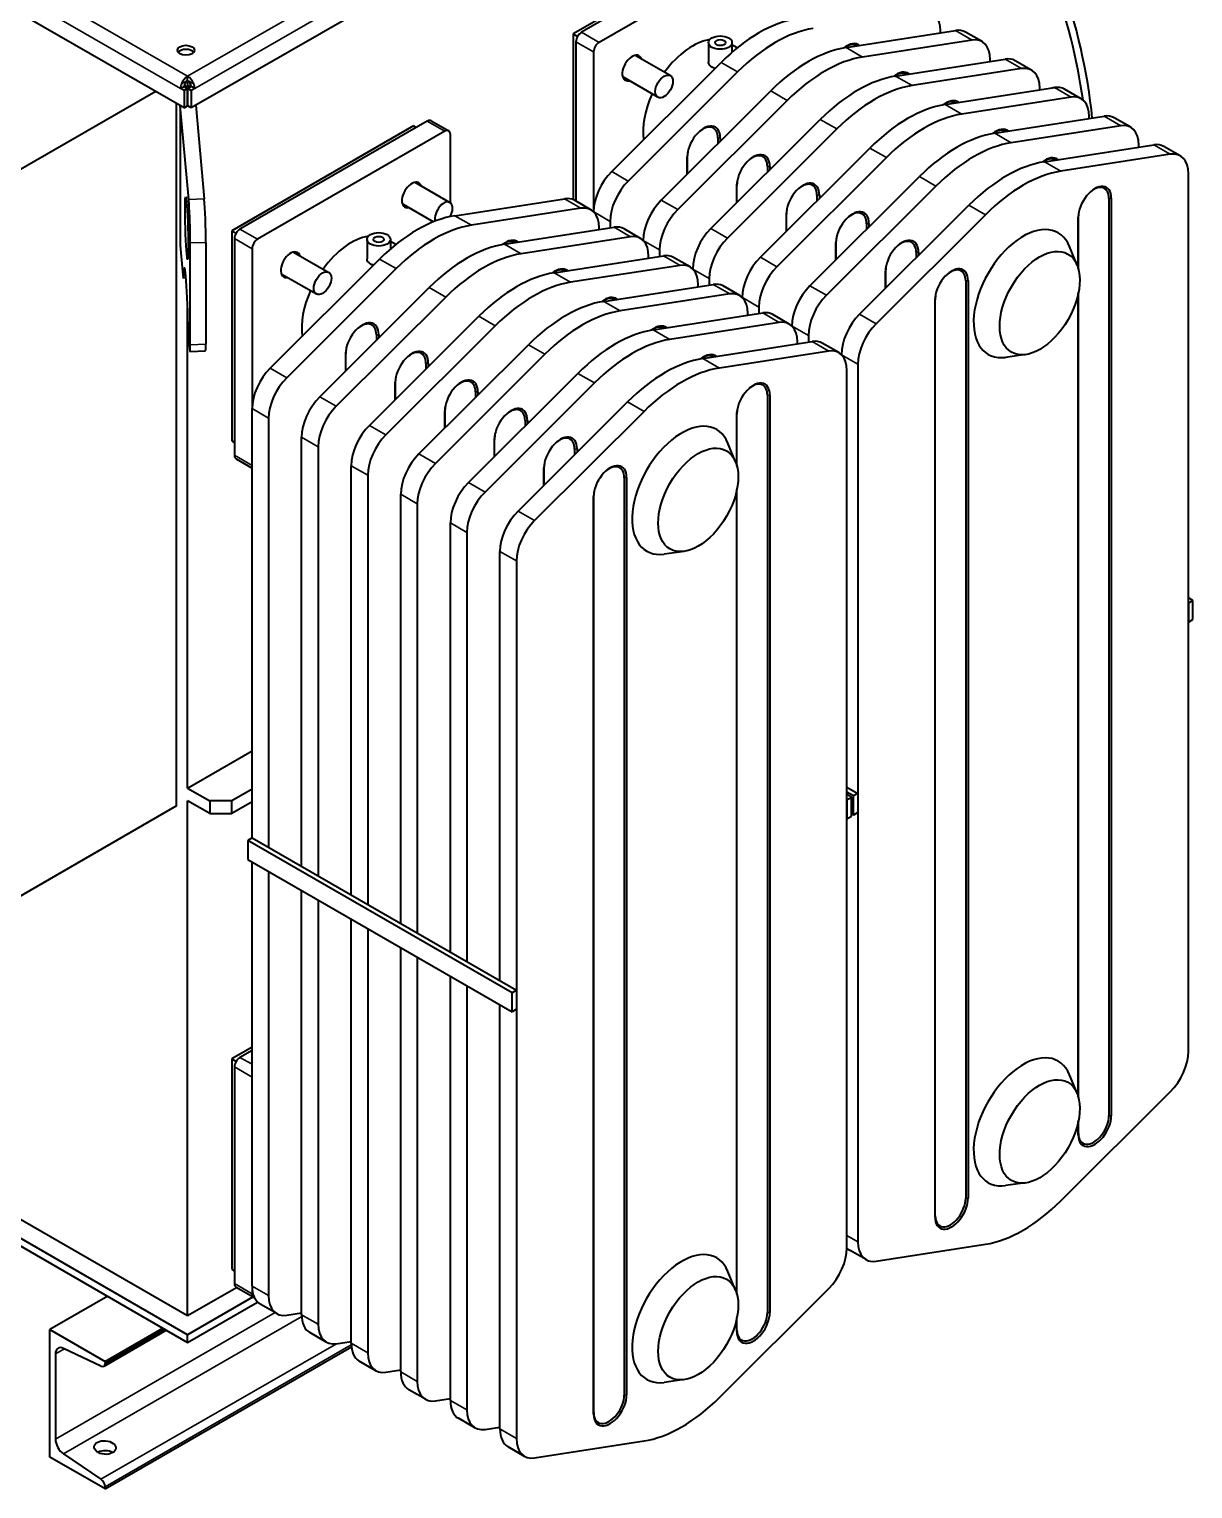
# Model space of a CAD drawing. Header units: millimetres. Extents: x 0 to 5945, y 0 to 4205.
# Drawn here: x 4743 to 5276, y 2625 to 3294 of the extents above; entities that cross this region are included whole.
import ezdxf

# ---------------------------------------------------------------- set-up
doc = ezdxf.new("R2010")
doc.units = ezdxf.units.MM
doc.header["$LTSCALE"] = 5
doc.layers.add('가시적인 것(ISO)', color=3, linetype='Continuous', lineweight=40)
doc.layers.add('가시적인 좁은 것(ISO)', color=3, linetype='Continuous', lineweight=35)

msp = doc.modelspace()

# ---------------------------------------------------------------- linework, layer by layer
at = {"layer": '가시적인 것(ISO)'}
for p, q in [((4813.666, 3258.246), (4459.709, 3462.077)), ((5140.653, 3444.625), (4817, 3258.246)), ((5075.447, 3340.108), (4992.11, 3292.117)), ((5081.761, 3342.307), (4995.898, 3292.861)), ((5089.842, 3337.653), (5003.979, 3288.208)), ((4992.11, 3292.117), (4994.106, 3290.968)), ((4992.11, 3292.117), (4992.11, 3216.162)), ((5117.218, 3285.897), (5167.397, 3293.677)), ((5160.553, 3292.616), (5160.553, 3293.468)), ((5179.565, 3288.583), (5171.989, 3292.946)), ((4993.372, 3288.487), (4993.372, 3215.475)), ((5054.18, 3288.14), (5054.18, 3279.197)), ((5064.894, 3288.14), (5064.894, 3283.7)), ((5067.307, 3285.719), (5064.894, 3287.109)), ((5174.973, 3289.314), (5124.794, 3281.534)), ((5001.454, 3283.834), (5001.454, 3210.609)), ((5009.762, 3229.078), (5059.94, 3279.09)), ((5036.63, 3273.012), (5020.507, 3282.296)), ((5139.946, 3272.808), (5190.125, 3280.588)), ((5183.281, 3279.527), (5183.281, 3280.38)), ((5202.294, 3275.495), (5194.718, 3279.857)), ((4815.333, 3270.82), (4815.333, 3272.688)), ((5030.927, 3263.108), (5014.804, 3272.392)), ((5067.516, 3274.727), (5017.338, 3224.715)), ((5197.701, 3276.225), (5147.523, 3268.446)), ((4800.739, 3265.69), (4720.379, 3219.414)), ((4812.1, 3267.09), (4813.717, 3268.02)), ((4813.666, 3266.188), (4812.1, 3267.09)), ((4815.282, 3267.119), (4813.666, 3266.188)), ((4813.666, 3266.188), (4813.666, 3258.246)), ((4813.717, 3268.02), (4815.282, 3267.119)), ((4815.333, 3267.783), (4813.801, 3268.666)), ((4815.333, 3267.783), (4813.801, 3268.666)), ((4815.232, 3270.761), (4815.333, 3270.703)), ((4815.282, 3259.177), (4815.282, 3267.119)), ((4815.282, 3265.477), (4815.333, 3265.448)), ((4815.333, 3270.703), (4815.434, 3270.761)), ((4815.333, 3270.703), (4815.333, 3267.783)), ((4816.865, 3268.666), (4815.333, 3267.783)), ((4816.865, 3268.666), (4815.333, 3267.783)), ((4815.333, 3267.783), (4815.333, 3265.448)), ((4815.333, 3265.448), (4815.383, 3265.477)), ((4815.333, 3259.518), (4815.333, 3265.448)), ((4815.383, 3267.119), (4816.949, 3268.02)), ((4815.383, 3267.119), (4817, 3266.188)), ((4815.383, 3259.177), (4815.383, 3267.119)), ((4818.565, 3267.09), (4816.949, 3268.02)), ((4818.565, 3267.09), (4817, 3266.188)), ((4817, 3266.188), (4817, 3258.246)), ((5032.49, 3215.989), (5082.669, 3266.001)), ((5162.675, 3259.72), (5212.853, 3267.5)), ((5206.009, 3266.439), (5206.009, 3267.291)), ((5225.022, 3262.406), (5217.446, 3266.769)), ((4810.282, 2938.327), (4810.282, 3260.195)), ((4811.933, 3259.244), (4811.933, 3195.181)), ((4815.817, 3216.285), (4811.95, 3259.234)), ((4813.666, 3258.246), (4815.282, 3259.177)), ((4815.333, 3259.518), (4815.282, 3259.516)), ((4815.383, 3259.519), (4815.333, 3259.518)), ((4817, 3258.246), (4815.383, 3259.177)), ((4819.083, 3259.446), (4822.95, 3216.498)), ((5090.245, 3261.638), (5040.066, 3211.626)), ((5220.43, 3263.137), (5170.251, 3255.357)), ((4925.187, 3252.142), (4839.324, 3202.697)), ((4926.969, 3252.317), (4935.05, 3247.663)), ((5055.219, 3202.901), (5105.397, 3252.913)), ((5185.403, 3246.632), (5235.582, 3254.411)), ((5228.738, 3253.35), (5228.738, 3254.203)), ((5247.751, 3249.318), (5240.175, 3253.681)), ((4918.874, 3249.943), (4835.536, 3201.953)), ((4933.268, 3247.488), (4847.405, 3198.043)), ((4918.874, 3249.943), (4920.122, 3249.225)), ((4935.794, 3214.724), (4935.794, 3246.023)), ((5058.43, 3244.4), (5058.43, 3241.843)), ((5059.537, 3244.456), (5059.537, 3242.947)), ((5112.973, 3248.55), (5062.795, 3198.538)), ((5243.158, 3250.049), (5192.979, 3242.269)), ((5077.947, 3189.812), (5128.126, 3239.824)), ((5208.132, 3233.543), (5258.31, 3241.323)), ((5251.466, 3240.262), (5251.466, 3241.114)), ((5270.479, 3236.229), (5262.903, 3240.592)), ((5044.385, 3227.845), (5044.385, 3235.73)), ((5044.482, 3227.941), (5044.482, 3236.367)), ((5081.159, 3231.311), (5081.159, 3228.755)), ((5082.266, 3231.367), (5082.266, 3229.858)), ((5135.702, 3235.462), (5085.523, 3185.45)), ((5265.886, 3236.96), (5215.708, 3229.18)), ((4919.492, 3224.125), (4935.615, 3214.841)), ((5100.676, 3176.724), (5150.854, 3226.736)), ((5274.195, 2825.89), (5274.195, 3228.026)), ((5067.113, 3214.756), (5067.113, 3222.642)), ((5067.21, 3214.853), (5067.21, 3223.279)), ((5103.887, 3218.223), (5103.887, 3215.666)), ((5104.994, 3218.279), (5104.994, 3216.77)), ((5158.43, 3222.373), (5108.252, 3172.361)), ((4913.789, 3214.221), (4928.03, 3206.021)), ((4937.916, 3208.82), (4988.095, 3216.6)), ((4995.671, 3212.238), (4945.492, 3204.458)), ((5000.263, 3211.507), (4992.687, 3215.87)), ((5123.404, 3163.636), (5173.583, 3213.647)), ((5237.732, 3216.769), (5237.732, 2796.316)), ((5238.839, 3216.824), (5238.839, 2796.372)), ((4935.794, 3208.43), (4935.794, 3208.544)), ((5009.03, 3206.212), (5009.03, 3203.234)), ((5089.842, 3201.668), (5089.842, 3209.553)), ((5089.939, 3201.764), (5089.939, 3210.191)), ((5126.616, 3205.134), (5126.616, 3202.578)), ((5127.723, 3205.19), (5127.723, 3203.681)), ((5181.159, 3209.285), (5130.98, 3159.273)), ((5223.687, 3184.644), (5223.687, 3208.099)), ((5223.784, 3184.282), (5223.784, 3208.736)), ((4835.536, 3201.953), (4837.532, 3200.803)), ((4835.536, 3201.953), (4835.536, 3105.599)), ((4836.799, 3198.322), (4836.799, 3099.049)), ((4897.607, 3197.975), (4897.607, 3189.033)), ((4908.321, 3197.975), (4908.321, 3193.535)), ((4960.644, 3195.732), (5010.823, 3203.512)), ((5018.399, 3199.149), (4968.221, 3191.369)), ((5003.979, 3202.451), (5003.979, 3203.303)), ((5022.992, 3198.418), (5015.416, 3202.781)), ((4811.933, 3195.181), (4813.151, 3181.658)), ((4816.557, 3149.673), (4816.557, 3196.39)), ((4823.69, 3196.603), (4823.69, 3149.886)), ((4844.88, 3193.669), (4844.88, 3120.41)), ((4863.934, 3192.131), (4880.056, 3182.847)), ((4910.734, 3195.554), (4908.321, 3196.944)), ((5031.758, 3193.123), (5031.758, 3190.145)), ((5112.57, 3188.579), (5112.57, 3196.465)), ((5112.667, 3188.676), (5112.667, 3197.102)), ((5149.344, 3192.046), (5149.344, 3189.49)), ((5150.451, 3192.102), (5150.451, 3190.593)), ((5223.149, 3186.218), (5219.657, 3194.742)), ((4853.188, 3138.913), (4903.367, 3188.925)), ((4910.943, 3184.562), (4860.764, 3134.55)), ((4983.373, 3182.644), (5033.551, 3190.424)), ((5041.128, 3186.061), (4990.949, 3178.281)), ((5026.707, 3189.362), (5026.707, 3190.215)), ((5045.72, 3185.33), (5038.144, 3189.693)), ((5135.396, 3175.587), (5135.396, 3184.014)), ((4814.577, 3180.394), (4813.364, 3180.358)), ((4858.231, 3182.228), (4874.353, 3172.943)), ((5006.101, 3169.555), (5056.28, 3177.335)), ((5054.487, 3180.035), (5054.487, 3177.057)), ((5135.299, 3175.491), (5135.299, 3183.376)), ((5172.072, 3178.958), (5172.072, 2758.505)), ((5173.179, 3179.013), (5173.179, 2758.561)), ((4875.917, 3125.825), (4926.095, 3175.836)), ((4933.671, 3171.474), (4883.493, 3121.462)), ((5063.856, 3172.972), (5013.677, 3165.192)), ((5049.436, 3176.274), (5049.436, 3177.126)), ((5068.449, 3172.241), (5060.872, 3176.604)), ((5158.124, 2750.472), (5158.124, 3170.925)), ((5223.687, 2805.068), (5223.687, 3173.225)), ((5223.784, 2804.707), (5223.784, 3173.698)), ((4815.333, 2946.514), (4815.333, 3166.469)), ((5028.83, 3156.467), (5079.008, 3164.247)), ((5072.164, 3163.186), (5072.164, 3164.038)), ((5077.215, 3166.947), (5077.215, 3163.969)), ((5158.027, 2749.835), (5158.027, 3170.288)), ((4898.645, 3112.736), (4948.824, 3162.748)), ((4956.4, 3158.385), (4906.221, 3108.373)), ((5086.584, 3159.884), (5036.406, 3152.104)), ((5091.177, 3159.153), (5083.601, 3163.516)), ((4815.894, 3151.194), (4816.187, 3147.941)), ((4901.857, 3154.235), (4901.857, 3151.678)), ((4902.964, 3154.291), (4902.964, 3152.782)), ((5051.558, 3143.378), (5101.737, 3151.158)), ((5094.893, 3150.097), (5094.893, 3150.95)), ((5099.943, 3153.858), (5099.943, 3150.88)), ((4816.4, 3146.641), (4823.533, 3146.854)), ((4887.811, 3137.68), (4887.811, 3145.565)), ((4887.908, 3137.776), (4887.908, 3146.203)), ((4921.373, 3099.648), (4971.552, 3149.66)), ((4979.128, 3145.297), (4928.95, 3095.285)), ((5109.313, 3146.795), (5059.134, 3139.016)), ((5113.905, 3146.065), (5106.329, 3150.427)), ((5199.508, 3145.166), (5190.383, 3143.907)), ((4924.585, 3141.147), (4924.585, 3138.59)), ((4925.692, 3141.202), (4925.692, 3139.693)), ((5117.621, 2735.725), (5117.621, 3137.861)), ((5122.672, 3140.77), (5122.672, 2738.633)), ((4910.54, 3124.591), (4910.54, 3132.477)), ((4910.637, 3124.688), (4910.637, 3133.114)), ((4944.102, 3086.559), (4994.28, 3136.571)), ((5001.857, 3132.208), (4951.678, 3082.196)), ((4947.314, 3128.058), (4947.314, 3125.502)), ((4948.421, 3128.114), (4948.421, 3126.605)), ((5081.159, 3126.604), (5081.159, 2706.151)), ((5082.266, 3126.66), (5082.266, 2706.207)), ((4844.88, 2923.722), (4844.88, 3120.41)), ((4933.268, 3111.503), (4933.268, 3119.388)), ((4933.365, 3111.6), (4933.365, 3120.026)), ((4966.83, 3073.471), (5017.009, 3123.483)), ((5024.585, 3119.12), (4974.406, 3069.108)), ((5067.113, 3094.479), (5067.113, 3117.934)), ((5067.21, 3094.117), (5067.21, 3118.572)), ((4852.456, 3116.047), (4852.456, 2919.359)), ((4970.042, 3114.97), (4970.042, 3112.413)), ((4971.149, 3115.025), (4971.149, 3113.517)), ((4835.536, 3105.599), (4836.799, 3104.872)), ((4867.608, 2910.633), (4867.608, 3107.322)), ((4955.997, 3098.415), (4955.997, 3106.3)), ((4956.094, 3098.511), (4956.094, 3106.937)), ((5066.575, 3096.053), (5063.083, 3104.577)), ((4837.542, 3097.408), (4844.88, 3093.182)), ((4875.184, 3102.959), (4875.184, 2906.27)), ((4992.77, 3101.881), (4992.77, 3099.325)), ((4993.877, 3101.937), (4993.877, 3100.428)), ((4890.337, 2897.545), (4890.337, 3094.233)), ((4978.725, 3085.326), (4978.725, 3093.211)), ((4978.822, 3085.423), (4978.822, 3093.849)), ((4897.913, 3089.87), (4897.913, 2893.182)), ((5015.499, 3088.793), (5015.499, 2668.34)), ((5016.606, 3088.849), (5016.606, 2668.396)), ((4913.065, 2884.456), (4913.065, 3081.145)), ((5001.454, 2659.67), (5001.454, 3080.123)), ((5001.55, 2660.308), (5001.55, 3080.76)), ((5067.113, 2714.903), (5067.113, 3083.061)), ((5067.21, 2714.542), (5067.21, 3083.534)), ((4920.641, 3076.782), (4920.641, 2880.093)), ((4935.794, 2871.368), (4935.794, 3068.056)), ((4943.37, 3063.693), (4943.37, 2867.005)), ((4958.522, 2858.279), (4958.522, 3054.968)), ((4966.098, 3050.605), (4966.098, 2648.469)), ((5042.935, 3055.001), (5033.809, 3053.742)), ((5276.215, 3032.501), (5274.195, 3033.664)), ((5274.195, 3031.338), (5276.215, 3032.501)), ((5274.195, 3031.338), (5274.195, 3022.578)), ((5276.215, 3023.742), (5276.215, 3032.501)), ((5274.195, 3022.578), (5276.215, 3023.742)), ((4815.333, 2946.514), (4844.88, 2963.529)), ((4815.333, 2946.514), (4825.434, 2940.697)), ((4844.88, 2946.078), (4835.536, 2940.697)), ((5117.621, 2946.99), (5122.672, 2944.081)), ((5120.652, 2942.918), (5117.621, 2944.663)), ((5119.641, 2942.336), (5117.621, 2943.5)), ((5122.672, 2944.081), (5120.652, 2942.918)), ((5122.672, 2944.081), (5122.672, 2935.322)), ((4810.282, 2938.327), (4720.379, 2886.555)), ((4825.434, 2934.857), (4815.333, 2940.674)), ((4815.333, 2704.754), (4815.333, 2940.674)), ((4835.536, 2940.697), (4825.434, 2940.697)), ((4825.434, 2940.697), (4825.434, 2934.857)), ((4835.536, 2934.857), (4835.536, 2940.697)), ((4844.88, 2940.238), (4835.536, 2934.857)), ((5117.621, 2941.173), (5119.641, 2942.336)), ((5117.621, 2941.173), (5117.621, 2932.413)), ((5119.641, 2933.577), (5119.641, 2942.336)), ((5120.652, 2934.158), (5120.652, 2942.918)), ((4825.434, 2934.857), (4835.536, 2934.857)), ((5117.621, 2932.413), (5119.641, 2933.577)), ((5119.641, 2934.74), (5120.652, 2934.158)), ((5122.672, 2935.322), (5120.652, 2934.158)), ((4844.88, 2923.722), (4842.86, 2922.558)), ((4844.88, 2923.722), (4966.098, 2853.917)), ((4842.86, 2922.558), (4842.86, 2913.799)), ((4964.078, 2852.753), (4842.86, 2922.558)), ((4842.86, 2913.799), (4964.078, 2843.994)), ((4844.88, 2718.274), (4844.88, 2912.635)), ((4852.456, 2908.272), (4852.456, 2713.911)), ((4867.608, 2705.185), (4867.608, 2899.547)), ((4875.184, 2895.184), (4875.184, 2700.822)), ((4890.337, 2692.097), (4890.337, 2886.458)), ((4897.913, 2882.096), (4897.913, 2687.734)), ((4913.065, 2679.008), (4913.065, 2873.37)), ((4920.641, 2869.007), (4920.641, 2674.646)), ((4935.794, 2665.92), (4935.794, 2860.282)), ((4943.37, 2855.919), (4943.37, 2661.557)), ((4966.098, 2853.917), (4964.078, 2852.753)), ((4964.078, 2843.994), (4964.078, 2852.753)), ((4966.098, 2853.917), (4966.098, 2845.157)), ((4958.522, 2652.831), (4958.522, 2847.193)), ((4966.098, 2845.157), (4964.078, 2843.994)), ((4844.88, 2827.758), (4835.536, 2822.377)), ((4844.88, 2826.32), (4839.324, 2823.121)), ((4835.536, 2822.377), (4837.532, 2821.227)), ((4835.536, 2822.377), (4835.536, 2726.023)), ((4836.799, 2818.747), (4836.799, 2719.473)), ((5223.149, 2806.642), (5219.657, 2815.167)), ((5215.708, 2757.375), (5265.886, 2807.387)), ((5223.687, 2787.646), (5223.687, 2793.65)), ((5223.784, 2788.283), (5223.784, 2794.123)), ((4681.729, 2769.462), (4815.333, 2692.524)), ((4815.333, 2696.028), (4684.771, 2771.214)), ((4692.347, 2775.577), (4815.333, 2704.754)), ((5199.508, 2765.59), (5190.383, 2764.331)), ((5130.98, 2729.699), (5181.159, 2737.479)), ((5126.387, 2730.43), (5118.811, 2734.793)), ((4835.536, 2726.023), (4836.799, 2725.296)), ((5066.575, 2716.477), (5063.083, 2725.002)), ((4815.333, 2704.754), (4837.793, 2717.688)), ((4837.542, 2717.833), (4845.623, 2713.179)), ((4844.88, 2718.274), (4844.88, 2714.82)), ((5059.134, 2667.21), (5109.313, 2717.222)), ((4778.715, 2713.611), (4752.198, 2698.341)), ((4845.37, 2713.325), (4815.333, 2696.028)), ((4815.333, 2692.524), (4847.389, 2710.984)), ((4856.172, 2705.707), (4848.596, 2710.07)), ((4860.764, 2704.977), (4867.608, 2706.038)), ((5067.113, 2697.481), (5067.113, 2703.485)), ((5067.21, 2698.119), (5067.21, 2703.958)), ((4752.198, 2639.945), (4752.198, 2698.341)), ((4752.198, 2698.341), (4777.452, 2683.799)), ((4805.646, 2698.102), (4776.858, 2681.524)), ((4777.452, 2683.799), (4803.969, 2699.069)), ((4815.333, 2692.524), (4815.333, 2696.028)), ((4878.9, 2692.619), (4871.324, 2696.982)), ((4775.608, 2681.572), (4758.412, 2689.735)), ((4777.452, 2625.403), (4890.421, 2690.457)), ((4883.493, 2691.888), (4890.337, 2692.949)), ((4754.724, 2687.205), (4754.724, 2648.173)), ((4777.452, 2683.799), (4777.452, 2682.837)), ((4901.629, 2679.531), (4894.052, 2683.893)), ((4906.221, 2678.8), (4913.065, 2679.861)), ((4924.357, 2666.442), (4916.781, 2670.805)), ((5042.935, 2675.425), (5033.809, 2674.167)), ((4928.95, 2665.711), (4935.794, 2666.772)), ((4947.085, 2653.354), (4939.509, 2657.717)), ((4951.678, 2652.623), (4958.522, 2653.684)), ((4969.814, 2640.265), (4962.238, 2644.628)), ((4974.406, 2639.534), (5024.585, 2647.314)), ((4777.452, 2625.403), (4752.198, 2639.945)), ((4758.412, 2641.395), (4775.608, 2629.754)), ((4777.452, 2626.365), (4777.452, 2625.403))]:
    msp.add_line(p, q, dxfattribs=at)
for centre, major_axis, ratio, start_param, end_param in [((5082.266, 3317.568), (105.153, -182.602), 0.5780931, 0.910424, 1.5973951), ((5079.235, 3315.823), (-105.153, 182.602), 0.5780931, 4.1064875, 4.7105185), ((5077.215, 3234.163), (35.645, 61.899), 0.5780931, 0.4343986, 1.1325303), ((5147.926, 3286.197), (8.911, 15.475), 0.5780931, 5.4958534, 6.7175839), ((4995.898, 3289.941), (-1.782, -3.095), 0.5780931, 3.9250571, 5.4958534), ((5084.791, 3229.8), (-35.645, -61.899), 0.5780931, 3.5759913, 4.274123), ((5163.078, 3277.471), (8.911, 15.475), 0.5780931, 0, 0.4343986), ((4814.575, 3282.774), (3.929, 0), 0.5758617, 0.4257476, 2.7158451), ((4814.575, 3282.774), (-3.929, 0), 0.5758617, 3.5673402, 5.8574377), ((5003.979, 3285.288), (1.782, 3.095), 0.5780931, 0.7834645, 2.3542608), ((5046.91, 3260.374), (-16.04, -27.854), 0.5780931, 3.5715, 4.5302637), ((5099.943, 3221.075), (35.645, 61.899), 0.5780931, 0.4343986, 1.1325303), ((5117.621, 3277.904), (5.347, 9.285), 0.5780931, 6.1903061, 7.2475462), ((5117.116, 3278.195), (4.922, 8.547), 0.5780931, 6.2568897, 7.1811722), ((5170.654, 3273.108), (8.911, 15.475), 0.5780931, 5.4958534, 6.7175839), ((5019.131, 3276.495), (-3.208, -5.571), 0.5780931, 2.6657104, 6.7590676), ((5107.52, 3216.712), (-35.645, -61.899), 0.5780931, 3.5759913, 4.274123), ((5185.806, 3264.383), (8.911, 15.475), 0.5780931, 0, 0.4343986), ((4815.333, 3268.951), (-2.281, -3.962), 0.5780931, 3.9250571, 4.9722547), ((4815.333, 3268.951), (-2.281, 3.962), 0.5780931, 4.4525233, 5.4997209), ((5122.672, 3207.986), (35.645, 61.899), 0.5780931, 0.4343986, 1.1325303), ((5140.35, 3264.815), (5.347, 9.285), 0.5780931, 6.1903061, 7.2475462), ((5139.844, 3265.106), (4.922, 8.547), 0.5780931, 6.2568897, 7.1811722), ((5193.383, 3260.02), (8.911, 15.475), 0.5780931, 5.4958534, 6.7175839), ((4815.333, 3268.951), (-2.281, -3.962), 0.5780931, 4.9722547, 5.4958534), ((4815.333, 3268.951), (1.141, 1.981), 0.5780931, 0.8460052, 2.3542608), ((4815.333, 3268.951), (1.141, -1.981), 0.5780931, 0.7873319, 2.2955874), ((4815.333, 3268.951), (-2.281, 3.962), 0.5780931, 3.9289245, 4.4525233), ((5046.91, 3260.374), (-16.04, -27.854), 0.5780931, 4.8877213, 5.638581), ((5130.248, 3203.623), (-35.645, -61.899), 0.5780931, 3.5759913, 4.274123), ((5213.927, 3262.924), (-2.495, 4.333), 0.5780931, 5.8657303, 6.2611884), ((5208.535, 3251.294), (8.911, 15.475), 0.5780931, 0, 0.4343986), ((5145.4, 3194.898), (35.645, 61.899), 0.5780931, 0.4343986, 1.1325303), ((5163.078, 3251.727), (5.347, 9.285), 0.5780931, 6.1903061, 7.2475462), ((5162.573, 3252.018), (4.922, 8.547), 0.5780931, 6.2568897, 7.1811722), ((5216.111, 3246.931), (8.911, 15.475), 0.5780931, 5.4958534, 6.7175839), ((4925.187, 3249.222), (1.782, 3.095), 0.5780931, 0, 0.7834645), ((5051.961, 3240.093), (5.347, 9.285), 0.5780931, 5.4958534, 8.6374461), ((5152.976, 3190.535), (-35.645, -61.899), 0.5780931, 3.5759913, 4.274123), ((5231.263, 3238.206), (8.911, 15.475), 0.5780931, 0, 0.4343986), ((5238.839, 3233.843), (8.911, 15.475), 0.5780931, 5.4958534, 6.7175839), ((4933.268, 3244.568), (1.782, 3.095), 0.5780931, 5.4958534, 7.0666498), ((5051.456, 3240.384), (4.922, 8.547), 0.5780931, 5.4958534, 7.2616666), ((5168.129, 3181.809), (35.645, 61.899), 0.5780931, 0.4343986, 1.1325303), ((5185.806, 3238.638), (5.347, 9.285), 0.5780931, 6.1903061, 7.2475462), ((5185.301, 3238.929), (4.922, 8.547), 0.5780931, 6.2568897, 7.1811722), ((5051.456, 3240.384), (4.922, 8.547), 0.5780931, 2.1631114, 2.3542608), ((5074.69, 3227.004), (5.347, 9.285), 0.5780931, 5.4958534, 8.6374461), ((5175.705, 3177.446), (-35.645, -61.899), 0.5780931, 3.5759913, 4.274123), ((5253.992, 3225.117), (8.911, 15.475), 0.5780931, 0, 0.4343986), ((5261.568, 3220.755), (8.911, 15.475), 0.5780931, 5.4958534, 6.7175839), ((5074.185, 3227.295), (4.922, 8.547), 0.5780931, 5.4958534, 7.2616666), ((5190.857, 3168.721), (35.645, 61.899), 0.5780931, 0.4343986, 1.1325303), ((5208.535, 3225.55), (5.347, 9.285), 0.5780931, 6.1903061, 7.2475462), ((5208.03, 3225.841), (4.922, 8.547), 0.5780931, 6.2568897, 7.1811722), ((4918.116, 3218.324), (-3.208, -5.571), 0.5780931, 2.6657104, 6.7590676), ((5014.08, 3217.846), (8.911, 15.475), 0.5780931, 1.1325303, 2.3519484), ((5021.657, 3213.483), (-8.911, -15.475), 0.5780931, 4.274123, 5.4958534), ((5074.185, 3227.295), (4.922, 8.547), 0.5780931, 2.1631114, 2.3542608), ((5097.418, 3213.916), (5.347, 9.285), 0.5780931, 5.4958534, 8.6374461), ((5198.433, 3164.358), (-35.645, -61.899), 0.5780931, 3.5759913, 4.274123), ((5096.913, 3214.207), (4.922, 8.547), 0.5780931, 5.4958534, 7.2616666), ((5231.263, 3212.462), (5.347, 9.285), 0.5780931, 5.4958534, 8.6374461), ((5230.758, 3212.752), (4.922, 8.547), 0.5780931, 5.4958534, 7.2616666), ((4815.817, 3204.605), (0.426, -14.279), 0.0423324, 0.9565064, 2.5273028), ((4822.95, 3204.818), (-0.426, 14.279), 0.0423324, 4.0980991, 5.6688954), ((4932.763, 3209.889), (2.852, 4.952), 0.5780931, 4.747524, 8.918648), ((4983.776, 3200.395), (8.911, 15.475), 0.5780931, 0, 0.4343986), ((4991.352, 3196.032), (8.911, 15.475), 0.5780931, 5.4958534, 6.7175839), ((5036.809, 3204.758), (8.911, 15.475), 0.5780931, 1.1325303, 2.3519484), ((5044.385, 3200.395), (-8.911, -15.475), 0.5780931, 4.274123, 5.4958534), ((5096.913, 3214.207), (4.922, 8.547), 0.5780931, 2.1631114, 2.3542608), ((5120.146, 3200.827), (5.347, 9.285), 0.5780931, 5.4958534, 8.6374461), ((4920.641, 3143.998), (35.645, 61.899), 0.5780931, 0.4343986, 1.1325303), ((4928.217, 3139.635), (-35.645, -61.899), 0.5780931, 3.5759913, 4.274123), ((5119.641, 3201.118), (4.922, 8.547), 0.5780931, 5.4958534, 7.2616666), ((5198.433, 3173.117), (-16.04, -27.854), 0.5780931, 2.7201942, 6.7045838), ((5230.758, 3212.752), (4.922, 8.547), 0.5780931, 2.1631114, 2.3542608), ((4839.324, 3199.777), (-1.782, -3.095), 0.5780931, 3.9250571, 5.4958534), ((4847.405, 3195.123), (1.782, 3.095), 0.5780931, 0.7834645, 2.3542608), ((4890.337, 3170.209), (-16.04, -27.854), 0.5780931, 3.5715, 4.5302637), ((4961.047, 3187.739), (5.347, 9.285), 0.5780931, 6.1903061, 7.2475462), ((4960.542, 3188.03), (4.922, 8.547), 0.5780931, 6.2568897, 7.1811722), ((5006.504, 3187.306), (8.911, 15.475), 0.5780931, 0, 0.4343986), ((5014.08, 3182.944), (8.911, 15.475), 0.5780931, 5.4958534, 6.7175839), ((5059.537, 3191.669), (8.911, 15.475), 0.5780931, 1.1325303, 2.3519484), ((5067.113, 3187.306), (-8.911, -15.475), 0.5780931, 4.274123, 5.4958534), ((5119.641, 3201.118), (4.922, 8.547), 0.5780931, 2.1631114, 2.3542608), ((5142.875, 3187.739), (5.347, 9.285), 0.5780931, 5.4958534, 8.6374461), ((5142.37, 3188.03), (4.922, 8.547), 0.5780931, 5.4958534, 7.2616666), ((4862.558, 3186.33), (-3.208, -5.571), 0.5780931, 2.6657104, 6.7590676), ((4943.37, 3130.91), (35.645, 61.899), 0.5780931, 0.4343986, 1.1325303), ((4950.946, 3126.547), (-35.645, -61.899), 0.5780931, 3.5759913, 4.274123), ((5029.233, 3174.218), (8.911, 15.475), 0.5780931, 0, 0.4343986), ((4814.522, 3163.506), (-0.64, 21.419), 0.0423324, 4.4824959, 6.855295), ((4983.776, 3174.651), (5.347, 9.285), 0.5780931, 6.1903061, 7.2475462), ((4983.271, 3174.941), (4.922, 8.547), 0.5780931, 6.2568897, 7.1811722), ((5036.809, 3169.855), (8.911, 15.475), 0.5780931, 5.4958534, 6.7175839), ((5082.266, 3178.581), (8.911, 15.475), 0.5780931, 1.1325303, 2.3519484), ((5089.842, 3174.218), (-8.911, -15.475), 0.5780931, 4.274123, 5.4958534), ((5142.37, 3188.03), (4.922, 8.547), 0.5780931, 2.1631114, 2.3542608), ((5165.603, 3174.651), (5.347, 9.285), 0.5780931, 5.4958534, 8.6374461), ((5165.098, 3174.941), (4.922, 8.547), 0.5780931, 5.4958534, 7.2616666), ((4813.151, 3187.498), (0.213, -7.14), 0.0423324, 5.6688954, 6.855295), ((4966.098, 3117.821), (35.645, 61.899), 0.5780931, 0.4343986, 1.1325303), ((4973.674, 3113.459), (-35.645, -61.899), 0.5780931, 3.5759913, 4.274123), ((5051.961, 3161.13), (8.911, 15.475), 0.5780931, 0, 0.4343986), ((4890.337, 3170.209), (-16.04, -27.854), 0.5780931, 4.8877213, 5.638581), ((5006.504, 3161.562), (5.347, 9.285), 0.5780931, 6.1903061, 7.2475462), ((5005.999, 3161.853), (4.922, 8.547), 0.5780931, 6.2568897, 7.1811722), ((5059.537, 3156.767), (8.911, 15.475), 0.5780931, 5.4958534, 6.7175839), ((5104.994, 3165.492), (8.911, 15.475), 0.5780931, 1.1325303, 2.3519484), ((5112.57, 3161.13), (-8.911, -15.475), 0.5780931, 4.274123, 5.4958534), ((5165.098, 3174.941), (4.922, 8.547), 0.5780931, 2.1631114, 2.3542608), ((4988.827, 3104.733), (35.645, 61.899), 0.5780931, 0.4343986, 1.1325303), ((4996.403, 3100.37), (-35.645, -61.899), 0.5780931, 3.5759913, 4.274123), ((5074.69, 3148.041), (8.911, 15.475), 0.5780931, 0, 0.4343986), ((4815.894, 3157.034), (-0.213, 7.14), 0.0423324, 1.3409032, 2.5273028), ((4895.388, 3149.928), (5.347, 9.285), 0.5780931, 5.4958534, 8.6374461), ((4894.882, 3150.219), (4.922, 8.547), 0.5780931, 5.4958534, 7.2616666), ((5029.233, 3148.474), (5.347, 9.285), 0.5780931, 6.1903061, 7.2475462), ((5028.728, 3148.765), (4.922, 8.547), 0.5780931, 6.2568897, 7.1811722), ((5082.266, 3143.678), (8.911, 15.475), 0.5780931, 5.4958534, 6.7175839), ((5127.723, 3152.404), (8.911, 15.475), 0.5780931, 1.1325303, 2.3519484), ((5135.299, 3148.041), (-8.911, -15.475), 0.5780931, 4.274123, 5.4958534), ((5011.555, 3091.644), (35.645, 61.899), 0.5780931, 0.4343986, 1.1325303), ((5019.131, 3087.282), (-35.645, -61.899), 0.5780931, 3.5759913, 4.274123), ((5097.418, 3134.953), (8.911, 15.475), 0.5780931, 0, 0.4343986), ((4816.187, 3153.781), (0.213, -7.14), 0.0423324, 5.6688954, 7.2396917), ((4823.32, 3153.994), (0.213, -7.14), 0.0423324, 0, 0.9565064), ((4894.882, 3150.219), (4.922, 8.547), 0.5780931, 2.1631114, 2.3542608), ((4918.116, 3136.84), (5.347, 9.285), 0.5780931, 5.4958534, 8.6374461), ((4917.611, 3137.13), (4.922, 8.547), 0.5780931, 5.4958534, 7.2616666), ((5051.961, 3135.385), (5.347, 9.285), 0.5780931, 6.1903061, 7.2475462), ((5051.456, 3135.676), (4.922, 8.547), 0.5780931, 6.2568897, 7.1811722), ((5104.994, 3130.59), (8.911, 15.475), 0.5780931, 5.4958534, 6.7175839), ((4857.507, 3127.681), (8.911, 15.475), 0.5780931, 1.1325303, 2.3542608), ((5034.283, 3078.556), (35.645, 61.899), 0.5780931, 0.4343986, 1.1325303), ((5041.86, 3074.193), (-35.645, -61.899), 0.5780931, 3.5759913, 4.274123), ((4865.083, 3123.318), (-8.911, -15.475), 0.5780931, 4.274123, 5.4958534), ((4917.611, 3137.13), (4.922, 8.547), 0.5780931, 2.1631114, 2.3542608), ((4940.844, 3123.751), (5.347, 9.285), 0.5780931, 5.4958534, 8.6374461), ((4940.339, 3124.042), (4.922, 8.547), 0.5780931, 5.4958534, 7.2616666), ((5074.69, 3122.297), (5.347, 9.285), 0.5780931, 5.4958534, 8.6374461), ((5074.185, 3122.588), (4.922, 8.547), 0.5780931, 5.4958534, 7.2616666), ((4880.235, 3114.593), (8.911, 15.475), 0.5780931, 1.1325303, 2.3542608), ((4887.811, 3110.23), (-8.911, -15.475), 0.5780931, 4.274123, 5.4958534), ((4940.339, 3124.042), (4.922, 8.547), 0.5780931, 2.1631114, 2.3542608), ((4963.573, 3110.663), (5.347, 9.285), 0.5780931, 5.4958534, 8.6374461), ((4963.068, 3110.954), (4.922, 8.547), 0.5780931, 5.4958534, 7.2616666), ((5074.185, 3122.588), (4.922, 8.547), 0.5780931, 2.1631114, 2.3542608), ((4902.964, 3101.504), (8.911, 15.475), 0.5780931, 1.1325303, 2.3542608), ((5041.86, 3082.953), (-16.04, -27.854), 0.5780931, 2.7201942, 6.7045838), ((4910.54, 3097.142), (-8.911, -15.475), 0.5780931, 4.274123, 5.4958534), ((4963.068, 3110.954), (4.922, 8.547), 0.5780931, 2.1631114, 2.3542608), ((4986.301, 3097.574), (5.347, 9.285), 0.5780931, 5.4958534, 8.6374461), ((4985.796, 3097.865), (4.922, 8.547), 0.5780931, 5.4958534, 7.2616666), ((4839.324, 3100.503), (-1.782, -3.095), 0.5780931, 5.4958534, 6.2831853), ((4925.692, 3088.416), (8.911, 15.475), 0.5780931, 1.1325303, 2.3542608), ((4933.268, 3084.053), (-8.911, -15.475), 0.5780931, 4.274123, 5.4958534), ((4985.796, 3097.865), (4.922, 8.547), 0.5780931, 2.1631114, 2.3542608), ((5009.03, 3084.486), (5.347, 9.285), 0.5780931, 5.4958534, 8.6374461), ((5008.525, 3084.777), (4.922, 8.547), 0.5780931, 5.4958534, 7.2616666), ((4948.421, 3075.328), (8.911, 15.475), 0.5780931, 1.1325303, 2.3542608), ((4955.997, 3070.965), (-8.911, -15.475), 0.5780931, 4.274123, 5.4958534), ((5008.525, 3084.777), (4.922, 8.547), 0.5780931, 2.1631114, 2.3542608), ((4971.149, 3062.239), (8.911, 15.475), 0.5780931, 1.1325303, 2.3542608), ((4978.725, 3057.876), (-8.911, -15.475), 0.5780931, 4.274123, 5.4958534), ((4839.324, 2820.201), (-1.782, -3.095), 0.5780931, 3.9250571, 5.4958534), ((5198.433, 2793.542), (-16.04, -27.854), 0.5780931, 2.7201942, 6.7045838), ((5261.568, 2818.618), (8.911, 15.475), 0.5780931, 4.274123, 5.4958534), ((5231.263, 2792.009), (-5.347, -9.285), 0.5780931, 5.4958534, 8.6374461), ((5230.758, 2792.3), (-4.922, -8.547), 0.5780931, 5.4958534, 8.6374461), ((5165.603, 2754.198), (-5.347, -9.285), 0.5780931, 5.4958534, 8.6374461), ((5165.098, 2754.489), (-4.922, -8.547), 0.5780931, 5.4958534, 8.6374461), ((5198.433, 2802.301), (35.645, 61.899), 0.5780931, 3.5759913, 4.274123), ((5104.994, 2728.454), (8.911, 15.475), 0.5780931, 4.274123, 5.4958534), ((5135.299, 2745.905), (-8.911, -15.475), 0.5780931, 5.4958534, 6.7175839), ((5041.86, 2703.377), (-16.04, -27.854), 0.5780931, 2.7201942, 6.7045838), ((5127.723, 2750.268), (-8.911, -15.475), 0.5780931, 6.1393501, 6.2831853), ((4839.324, 2720.928), (-1.782, -3.095), 0.5780931, 5.4958534, 6.2831853), ((4857.507, 2725.545), (-8.911, -15.475), 0.5780931, 5.4958534, 6.2831853), ((4847.405, 2716.274), (-1.782, -3.095), 0.5780931, 5.4958534, 6.4413836), ((4865.083, 2721.182), (-8.911, -15.475), 0.5780931, 5.4958534, 6.7175839), ((4880.235, 2712.457), (-8.911, -15.475), 0.5780931, 5.4958534, 6.2831853), ((5074.69, 2701.844), (-5.347, -9.285), 0.5780931, 5.4958534, 8.6374461), ((5074.185, 2702.135), (-4.922, -8.547), 0.5780931, 5.4958534, 8.6374461), ((4887.811, 2708.094), (-8.911, -15.475), 0.5780931, 5.4958534, 6.7175839), ((4758.764, 2684.878), (-2.852, 4.952), 0.5780931, 5.5869873, 7.0705172), ((4902.964, 2699.368), (-8.911, -15.475), 0.5780931, 5.4958534, 6.2831853), ((4775.432, 2684), (1.426, -2.476), 0.5780931, 5.5869873, 7.0705172), ((4910.54, 2695.005), (-8.911, -15.475), 0.5780931, 5.4958534, 6.7175839), ((4925.692, 2686.28), (-8.911, -15.475), 0.5780931, 5.4958534, 6.2831853), ((4933.268, 2681.917), (-8.911, -15.475), 0.5780931, 5.4958534, 6.7175839), ((4948.421, 2673.191), (-8.911, -15.475), 0.5780931, 5.4958534, 6.2831853), ((5009.03, 2664.033), (-5.347, -9.285), 0.5780931, 5.4958534, 8.6374461), ((5008.525, 2664.324), (-4.922, -8.547), 0.5780931, 5.4958534, 8.6374461), ((5041.86, 2712.137), (35.645, 61.899), 0.5780931, 3.5759913, 4.274123), ((4955.997, 2668.828), (-8.911, -15.475), 0.5780931, 5.4958534, 6.7175839), ((4971.149, 2660.103), (-8.911, -15.475), 0.5780931, 5.4958534, 6.2831853), ((4758.764, 2645.846), (2.852, -4.952), 0.5780931, 3.9289245, 5.4124544), ((4777.452, 2639.945), (-5, 0), 0.5758617, 3.9148236, 5.4258708), ((4978.725, 2655.74), (-8.911, -15.475), 0.5780931, 5.4958534, 6.7175839), ((4775.432, 2627.528), (1.426, -2.476), 0.5780931, 0.7873319, 2.2708617)]:
    msp.add_ellipse(centre, major_axis=major_axis, ratio=ratio, start_param=start_param, end_param=end_param, dxfattribs=at)
for centre, major_axis, ratio in [((5059.537, 3288.14), (-5.357, 0), 0.5758617), ((4814.575, 3284.642), (3.929, 0), 0.5758617), ((5059.537, 3288.14), (-2.374, 0), 0.5758617), ((5033.778, 3268.06), (2.852, 4.952), 0.5780931), ((4814.892, 3203.196), (-0.426, 14.279), 0.0423324), ((4902.964, 3197.975), (-5.357, 0), 0.5758617), ((4902.964, 3197.975), (-2.374, 0), 0.5758617), ((5206.009, 3168.755), (-12.953, -22.494), 0.5780931), ((4877.205, 3177.895), (2.852, 4.952), 0.5780931), ((5049.436, 3078.59), (-12.953, -22.494), 0.5780931), ((5206.009, 2789.179), (-12.953, -22.494), 0.5780931), ((5049.436, 2699.014), (-12.953, -22.494), 0.5780931), ((4777.452, 2644.325), (-4.993, 0.415), 0.623819)]:
    msp.add_ellipse(centre, major_axis=major_axis, ratio=ratio, dxfattribs=at)
for points in [[(5055.749, 3276.832), (5055.273, 3277.106), (5054.86, 3277.473), (5054.314, 3278.303), (5054.18, 3278.765), (5054.18, 3279.197)], [(4899.176, 3186.667), (4898.699, 3186.941), (4898.287, 3187.308), (4897.74, 3188.138), (4897.607, 3188.6), (4897.607, 3189.033)]]:
    msp.add_open_spline(points, degree=3, knots=[0, 0, 0, 0, 0.28308722, 0.28308722, 0.56617444, 0.56617444, 0.56617444, 0.56617444], dxfattribs=at)
for points in [[(5057.134, 3276.293), (5056.613, 3276.42), (5056.139, 3276.607), (5055.749, 3276.832)], [(4900.561, 3186.128), (4900.04, 3186.256), (4899.565, 3186.442), (4899.176, 3186.667)]]:
    msp.add_open_spline(points, degree=3, dxfattribs=at)
at = {"layer": '가시적인 좁은 것(ISO)'}
for p, q in [((4464.507, 3474.716), (4815.333, 3272.688)), ((4812.1, 3267.09), (4461.274, 3469.117)), ((4815.333, 3272.688), (5135.854, 3457.264)), ((5139.087, 3451.666), (4818.565, 3267.09)), ((5003.979, 3288.208), (4995.898, 3292.861)), ((5167.397, 3293.677), (5174.973, 3289.314)), ((4993.372, 3288.487), (5001.454, 3283.834)), ((5117.218, 3285.897), (5124.794, 3281.534)), ((5059.94, 3279.09), (5067.516, 3274.727)), ((5190.125, 3280.588), (5197.701, 3276.225)), ((5139.946, 3272.808), (5147.523, 3268.446)), ((4815.333, 3270.82), (4812.534, 3269.208)), ((4818.132, 3269.208), (4815.333, 3270.82)), ((5082.669, 3266.001), (5090.245, 3261.638)), ((5212.853, 3267.5), (5220.43, 3263.137)), ((5162.675, 3259.72), (5170.251, 3255.357)), ((4925.187, 3252.142), (4933.268, 3247.488)), ((5105.397, 3252.913), (5112.973, 3248.55)), ((5235.582, 3254.411), (5243.158, 3250.049)), ((5059.537, 3244.456), (5058.43, 3244.4)), ((5185.403, 3246.632), (5192.979, 3242.269)), ((5128.126, 3239.824), (5135.702, 3235.462)), ((5258.31, 3241.323), (5265.886, 3236.96)), ((5044.385, 3235.73), (5044.482, 3236.367)), ((5082.266, 3231.367), (5081.159, 3231.311)), ((5208.132, 3233.543), (5215.708, 3229.18)), ((5009.762, 3229.078), (5017.338, 3224.715)), ((5150.854, 3226.736), (5158.43, 3222.373)), ((5067.113, 3222.642), (5067.21, 3223.279)), ((5104.994, 3218.279), (5103.887, 3218.223)), ((4822.95, 3216.498), (4815.817, 3216.285)), ((4988.095, 3216.6), (4995.671, 3212.238)), ((5032.49, 3215.989), (5040.066, 3211.626)), ((5173.583, 3213.647), (5181.159, 3209.285)), ((5238.839, 3216.824), (5237.732, 3216.769)), ((4937.916, 3208.82), (4945.492, 3204.458)), ((5001.536, 3210.527), (5009.03, 3206.212)), ((5089.842, 3209.553), (5089.939, 3210.191)), ((5127.723, 3205.19), (5126.616, 3205.134)), ((5223.687, 3208.099), (5223.784, 3208.736)), ((4836.799, 3198.322), (4844.88, 3193.669)), ((4847.405, 3198.043), (4839.324, 3202.697)), ((5010.823, 3203.512), (5018.399, 3199.149)), ((5024.265, 3197.439), (5031.758, 3193.123)), ((5055.219, 3202.901), (5062.795, 3198.538)), ((4816.557, 3196.39), (4823.69, 3196.603)), ((4960.644, 3195.732), (4968.221, 3191.369)), ((5112.57, 3196.465), (5112.667, 3197.102)), ((5150.451, 3192.102), (5149.344, 3192.046)), ((4903.367, 3188.925), (4910.943, 3184.562)), ((5033.551, 3190.424), (5041.128, 3186.061)), ((5046.993, 3184.35), (5054.487, 3180.035)), ((5077.947, 3189.812), (5085.523, 3185.45)), ((5135.299, 3183.376), (5135.396, 3184.014)), ((4814.476, 3181.529), (4813.494, 3181.5)), ((4983.373, 3182.644), (4990.949, 3178.281)), ((5056.28, 3177.335), (5063.856, 3172.972)), ((5173.179, 3179.013), (5172.072, 3178.958)), ((4926.095, 3175.836), (4933.671, 3171.474)), ((5069.722, 3171.262), (5077.215, 3166.947)), ((5100.676, 3176.724), (5108.252, 3172.361)), ((5158.027, 3170.288), (5158.124, 3170.925)), ((5006.101, 3169.555), (5013.677, 3165.192)), ((5079.008, 3164.247), (5086.584, 3159.884)), ((4948.824, 3162.748), (4956.4, 3158.385)), ((5092.45, 3158.173), (5099.943, 3153.858)), ((5123.404, 3163.636), (5130.98, 3159.273)), ((4902.964, 3154.291), (4901.857, 3154.235)), ((5028.83, 3156.467), (5036.406, 3152.104)), ((5101.737, 3151.158), (5109.313, 3146.795)), ((4823.69, 3149.886), (4816.557, 3149.673)), ((4887.811, 3145.565), (4887.908, 3146.203)), ((4971.552, 3149.66), (4979.128, 3145.297)), ((5115.179, 3145.085), (5122.672, 3140.77)), ((4853.188, 3138.913), (4860.764, 3134.55)), ((4925.692, 3141.202), (4924.585, 3141.147)), ((5051.558, 3143.378), (5059.134, 3139.016)), ((4910.54, 3132.477), (4910.637, 3133.114)), ((4994.28, 3136.571), (5001.857, 3132.208)), ((4875.917, 3125.825), (4883.493, 3121.462)), ((4948.421, 3128.114), (4947.314, 3128.058)), ((5082.266, 3126.66), (5081.159, 3126.604)), ((4844.88, 3120.41), (4852.456, 3116.047)), ((4933.268, 3119.388), (4933.365, 3120.026)), ((5017.009, 3123.483), (5024.585, 3119.12)), ((5067.113, 3117.934), (5067.21, 3118.572)), ((4898.645, 3112.736), (4906.221, 3108.373)), ((4971.149, 3115.025), (4970.042, 3114.97)), ((4867.608, 3107.322), (4875.184, 3102.959)), ((4955.997, 3106.3), (4956.094, 3106.937)), ((4844.88, 3094.395), (4836.799, 3099.049)), ((4921.373, 3099.648), (4928.95, 3095.285)), ((4993.877, 3101.937), (4992.77, 3101.881)), ((4890.337, 3094.233), (4897.913, 3089.87)), ((4978.725, 3093.211), (4978.822, 3093.849)), ((4944.102, 3086.559), (4951.678, 3082.196)), ((5016.606, 3088.849), (5015.499, 3088.793)), ((4913.065, 3081.145), (4920.641, 3076.782)), ((5001.454, 3080.123), (5001.55, 3080.76)), ((4966.83, 3073.471), (4974.406, 3069.108)), ((4935.794, 3068.056), (4943.37, 3063.693)), ((4958.522, 3054.968), (4966.098, 3050.605)), ((4844.88, 2819.922), (4839.324, 2823.121)), ((4836.799, 2818.747), (4844.88, 2814.093)), ((5238.839, 2796.372), (5237.732, 2796.316)), ((5223.687, 2787.646), (5223.784, 2788.283)), ((5173.179, 2758.561), (5172.072, 2758.505)), ((5158.027, 2749.835), (5158.124, 2750.472)), ((5117.621, 2741.542), (5122.672, 2738.633)), ((4844.88, 2714.82), (4836.799, 2719.473)), ((4844.88, 2718.274), (4852.456, 2713.911)), ((4754.724, 2648.173), (4855.403, 2706.15)), ((4758.412, 2641.395), (4867.633, 2704.291)), ((4867.608, 2705.185), (4875.184, 2700.822)), ((5082.266, 2706.207), (5081.159, 2706.151)), ((4777.452, 2682.837), (4804.804, 2698.588)), ((5067.113, 2697.481), (5067.21, 2698.119)), ((4754.724, 2687.205), (4758.799, 2689.551)), ((4775.608, 2629.754), (4883.512, 2691.891)), ((4777.452, 2626.365), (4890.352, 2691.379)), ((4890.337, 2692.097), (4897.913, 2687.734)), ((4913.065, 2679.008), (4920.641, 2674.646)), ((4935.794, 2665.92), (4943.37, 2661.557)), ((5016.606, 2668.396), (5015.499, 2668.34)), ((5001.454, 2659.67), (5001.55, 2660.308)), ((4958.522, 2652.831), (4966.098, 2648.469))]:
    msp.add_line(p, q, dxfattribs=at)

doc.saveas('drawing.dxf')
